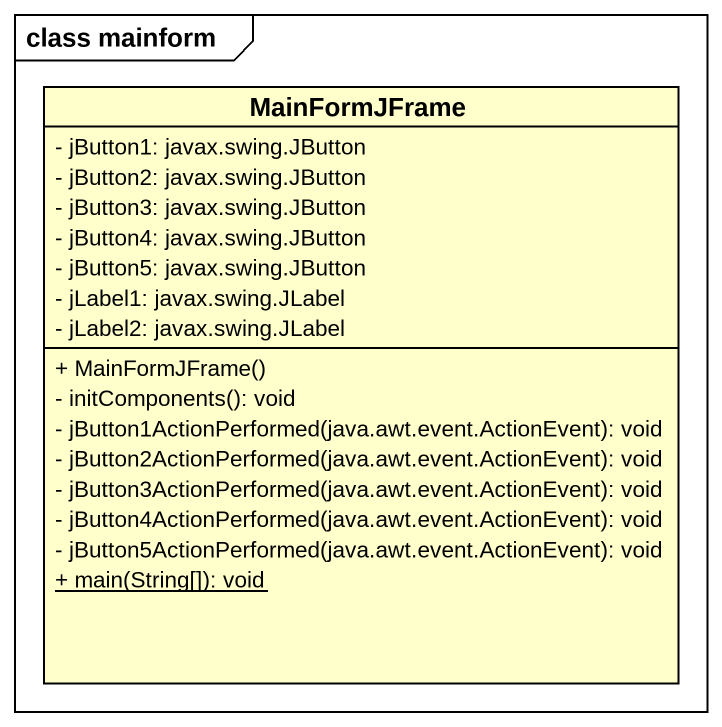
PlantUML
@startuml
mainframe class mainform
hide circle
hide empty members
skinparam classAttributeIconSize 0
class MainFormJFrame {
  - jButton1: javax.swing.JButton
  - jButton2: javax.swing.JButton
  - jButton3: javax.swing.JButton
  - jButton4: javax.swing.JButton
  - jButton5: javax.swing.JButton
  - jLabel1: javax.swing.JLabel
  - jLabel2: javax.swing.JLabel
  + MainFormJFrame()
  - initComponents(): void
  - jButton1ActionPerformed(java.awt.event.ActionEvent): void
  - jButton2ActionPerformed(java.awt.event.ActionEvent): void
  - jButton3ActionPerformed(java.awt.event.ActionEvent): void
  - jButton4ActionPerformed(java.awt.event.ActionEvent): void
  - jButton5ActionPerformed(java.awt.event.ActionEvent): void
  {static} + main(String[]): void
}
@enduml
